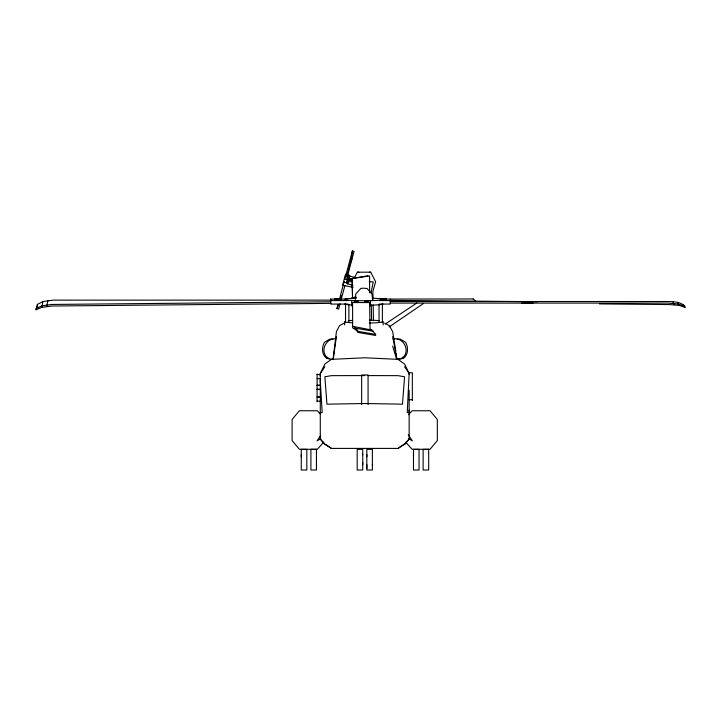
<?xml version="1.0" encoding="UTF-8"?>
<svg xmlns="http://www.w3.org/2000/svg" width="721" height="721" viewBox="0 0 721 721"><rect width="100%" height="100%" fill="white"/><g stroke="black" fill="none" stroke-linecap="round" stroke-linejoin="round"><path stroke-width="1.08" d="M301.261 454.509L301.261 470.02L306.822 470.02L306.822 449.345L301.261 449.345L301.261 456.862M335.004 299.071L330.678 299.071L330.678 304.064L347.982 304.064M356.12 298.422L354.381 298.179M356.12 297.133L354.381 297.376L356.12 297.458M354.381 302.108L357.859 302.27L354.381 302.27L354.381 301.135L357.859 301.135L354.381 301.306M362.735 464.856L362.735 454.032M362.735 454.789L362.735 449.345L357.183 449.345L357.183 470.02L362.735 470.02L362.735 462.503M366.827 464.576L366.827 470.02L372.378 470.02L372.378 449.345L366.827 449.345L366.827 456.853M366.827 454.509L366.827 468.632M368.07 302.27L368.07 301.135L364.592 301.135L364.592 302.27L368.07 302.27L364.592 302.108M368.07 301.135L364.592 301.306M372.378 465.333L372.378 464.576M409.149 390.259L409.149 412.583L407.248 412.574L409.149 373.514L404.571 364.06L397.983 359.346L364.718 357.787L331.444 359.346L324.865 364.06L320.286 373.514L320.241 376.128M409.149 374.469L409.149 372.739L412.34 372.739L412.34 400.57M413.484 454.509L413.484 470.02L419.036 470.02L419.036 449.345L413.484 449.345L413.484 456.862M355.273 299.467L355.795 293.97L360.788 288.4L363.402 288.202L367.061 288.481L372.045 294.177L372.568 299.684M333.12 359.13L336.419 331.606L339.519 325.64L344.277 323.125M347.468 276.017L346.909 275.864L351.397 259.118L352.371 250.98L354.056 251.431L346.504 279.631L344.818 279.18L352.371 250.98M333.192 359.211L336.419 336.635M371.081 292.573L373.28 281.857L369.233 281.803M340.024 303.811L338.627 309.039L336.932 308.588L338.059 304.406M339.456 299.179L343.241 285.056M343.358 284.606L344.205 281.442M340.718 298.954L341.565 295.817M341.141 299.63L344.926 285.507M352.993 285.318L347.765 283.921L346.81 282.993L348.91 275.152L345.53 274.25L342.592 285.21L353.173 287.373M347.765 283.921L348.288 281.965M349.081 279.018L349.865 276.08L348.91 275.152M330.939 303.361L51.777 306.028L41.647 307.443L36.05 309.769L37.384 304.406L42.981 301.549L53.111 300.134L330.831 300.125M36.05 309.769L37.113 306.317M42.981 301.549L41.647 307.443M47.928 300.594L46.595 306.488M336.932 308.588L338.546 304.821M354.399 277.891L357.364 272.187L370.702 272.187L375.641 281.704L372.883 291.437L373.045 299.305M320.602 435.574L317.105 440.846L320.701 438.665M324.865 366.737L320.286 373.514L320.286 439.089L324.865 444.316L331.444 448.408L397.983 448.408L404.571 444.316L409.149 439.089L409.149 410.006M409.104 439.098L404.571 444.316L406.536 442.081M323.765 442.144L317.348 449.282L299.377 449.282L292.104 440.567L292.104 419.478L299.377 410.754L317.348 410.754L320.205 413.926M408.519 414.719L412.088 410.754L430.058 410.754L437.332 419.478L437.332 440.567L430.058 449.282L412.088 449.282L405.671 442.144M397.433 359.346L403.3 358.418C408.456 354.732 408.392 347.63 405.734 342.43L400.2 339.05L397.145 339.23M369.63 292.771L369.567 275.936L348.811 279.018L346.594 281.235L346.594 282.281L348.811 280.604L352.136 280.289L352.542 298.052M400.651 358.878L404.084 356.327C409.916 348.847 402.354 336.788 393.098 338.933L394.09 339.411M397.983 448.408L403.976 444.28M389.151 326.928L423.47 303.487M385.203 324.071L416.936 302.937M36.05 308.714L41.647 305.866L51.777 304.451L330.939 301.784M367.854 275.828L348.811 279.018L348.811 280.604L352.073 280.081M346.594 282.281L352.037 281.415M334.535 298.557L335.544 298.701L335.544 300.504L334.535 300.36L334.535 298.557L338.555 298.557L338.555 300.36L337.554 300.504L337.554 298.701L338.555 298.557M337.554 299.666L338.555 299.521M382.445 298.557L383.446 298.701L383.446 300.504L382.445 300.36L382.445 298.557L386.465 298.557L386.465 300.36L385.456 300.504L385.456 298.701L386.465 298.557M382.445 300.36L383.446 300.215M397.37 358.878L399.344 358.725M401.318 358.571L403.3 358.418M320.331 412.583L322.179 412.574L320.241 380.057M364.718 375.587L331.444 375.65L324.865 376.768L326.955 404.166L364.718 403.517L402.48 404.166L404.571 376.768L397.983 375.65L368.043 375.587M351.776 297.683L355.038 297.683M335.544 298.701L337.554 298.701M383.446 298.701L385.456 298.701M473.147 298.972L475.806 301.198M338.248 299.071L346.9 299.071M380.589 299.071L382.752 299.071M385.996 299.071L473.309 298.972M330.678 300.585L347.982 300.585M379.507 300.585L390.322 300.585M390.169 301.522L667.889 301.513C673.747 301.63 680.687 301.757 684.95 306.326L684.95 307.371L679.353 305.416L669.223 304.55L599.439 303.901M351.776 302.568L370.288 302.568M390.169 303.099L667.889 303.09L678.019 303.965L683.616 305.92L684.95 307.371M379.507 304.064L390.322 304.064L390.322 299.071M317.096 374.532L320.286 374.532M317.096 378.597L320.286 378.705M317.096 385.275L320.286 385.275M317.096 385.384L320.286 385.384M317.096 389.34L320.286 389.34M317.096 389.448L320.286 389.448M317.096 397.028L320.286 397.028M317.096 397.136L320.286 397.136M409.149 399.722L412.34 399.722M317.096 401.191L320.286 401.191M357.364 272.187L358.887 272.187M369.35 272.187L370.702 272.187M390.061 300.378L537.524 301.748M521.761 303.18L533.017 303.28M332.913 339.23L329.867 339.05L324.333 342.43C321.665 347.63 321.602 354.732 326.766 358.418L332.624 359.346M335.887 338.852C327.001 337.563 320.448 349.27 325.973 356.327L329.407 358.878M326.766 358.418L328.74 358.571M382.445 299.521L383.446 299.666M337.554 300.215L338.555 300.36M352.569 303.424L352.659 327.893L355.985 329.867L358.211 332.462L375.641 335.454L375.641 334.4L371.802 330.038L352.659 326.307M373.415 331.272L355.985 328.28L354.371 327.046L354.371 328.632M355.985 329.867L355.985 328.28L358.211 331.408L375.641 334.4M351.397 259.118L351.956 259.272M347.63 275.404L345.945 274.953L346.909 275.864M349.865 276.08L355.768 277.666M345.611 276.206L347.297 276.657M343.43 282.091L346.81 282.993M370.089 329.299L371.802 330.038M384.726 323.125L389.358 325.64L392.666 331.606L395.82 351.397M408.735 438.665L412.331 440.846L408.248 434.691M325.459 444.28L331.444 448.408M679.353 305.416L678.019 303.965L678.019 302.378M674.405 304.722L673.072 303.271L673.072 301.684M320.286 439.089L324.865 444.316M404.571 366.737L409.149 373.514M392.666 346.08L396.658 359.337M392.666 336.635L396.965 359.175M396.171 353.596L396.523 355.795M395.414 352.199L395.685 354.29M352.56 297.584L352.136 278.712L350.424 278.594L350.424 280.181M373.163 304.929L373.487 320.665M371.297 304.821L371.576 320.403M369.63 303.568L370.071 329.767M683.616 304.866L683.616 305.92M383.157 324.955L383.157 321.593A19.242 1.514 0 0 1 369.368 323.044M382.391 303.397L382.391 322.413M379.039 304.253L379.039 322.413M370.288 300.531L370.288 306.055M368.07 404.607L368.07 374.965L361.645 374.965L361.645 404.607M366.331 301.054L366.331 302.351M358.211 331.408L358.211 332.462M357.859 301.135L357.859 302.27M356.12 301.054L356.12 302.351M354.381 297.214L354.381 298.341M351.776 300.531L351.776 306.055M348.883 304.244L348.883 322.413M345.53 303.388L345.53 322.413M344.674 324.955L344.674 321.593A19.242 1.514 0 0 0 351.911 322.774M330.678 299.071L330.678 300.81M317.096 373.956L317.096 401.786M37.384 304.406L37.384 305.452M348.333 320.71A19.242 1.514 0 0 1 351.92 320.421M369.368 320.151A19.242 1.514 0 0 1 379.489 320.71M383.022 303.947A19.107 1.334 0 0 1 370.486 305.199M352.001 304.992A19.107 1.334 0 0 1 344.809 303.947M372.766 298.233A19.107 1.334 0 0 1 378.723 300.26A19.107 1.334 0 0 1 349.108 300.26A19.107 1.334 0 0 1 355.065 298.233M335.544 299.251L334.535 299.395L338.555 299.395L335.544 299.251M383.446 299.251L382.445 299.395L386.465 299.395L383.446 299.251M316.456 449.345L310.904 449.345L310.904 470.02L316.456 470.02L316.456 449.345M428.68 449.345L423.128 449.345L423.128 470.02L428.68 470.02L428.68 449.345"/></g></svg>
